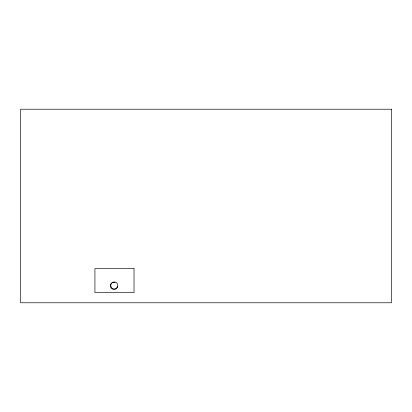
<?xml version="1.0" encoding="UTF-8"?>
<svg xmlns="http://www.w3.org/2000/svg" width="412" height="412" viewBox="0 0 412 412"><rect width="100%" height="100%" fill="white"/><g stroke="black" fill="none" stroke-linecap="round" stroke-linejoin="round"><path stroke-width="0.62" d="M117.43 286.577A3.554 3.554 0 0 1 113.089 289.27A3.554 3.554 0 0 1 110.545 284.841A3.554 3.554 0 0 1 115.051 282.441M391.4 109.226L20.6 109.226L20.6 302.774L391.4 302.774L391.4 109.226M134.034 268.603L94.925 268.603L94.925 292.587L134.034 292.587L134.034 268.603M112.476 288.544A3.554 3.554 0 0 0 117.842 285.531A3.554 3.554 0 0 0 112.553 282.395A3.554 3.554 0 0 0 112.476 288.544"/></g></svg>
